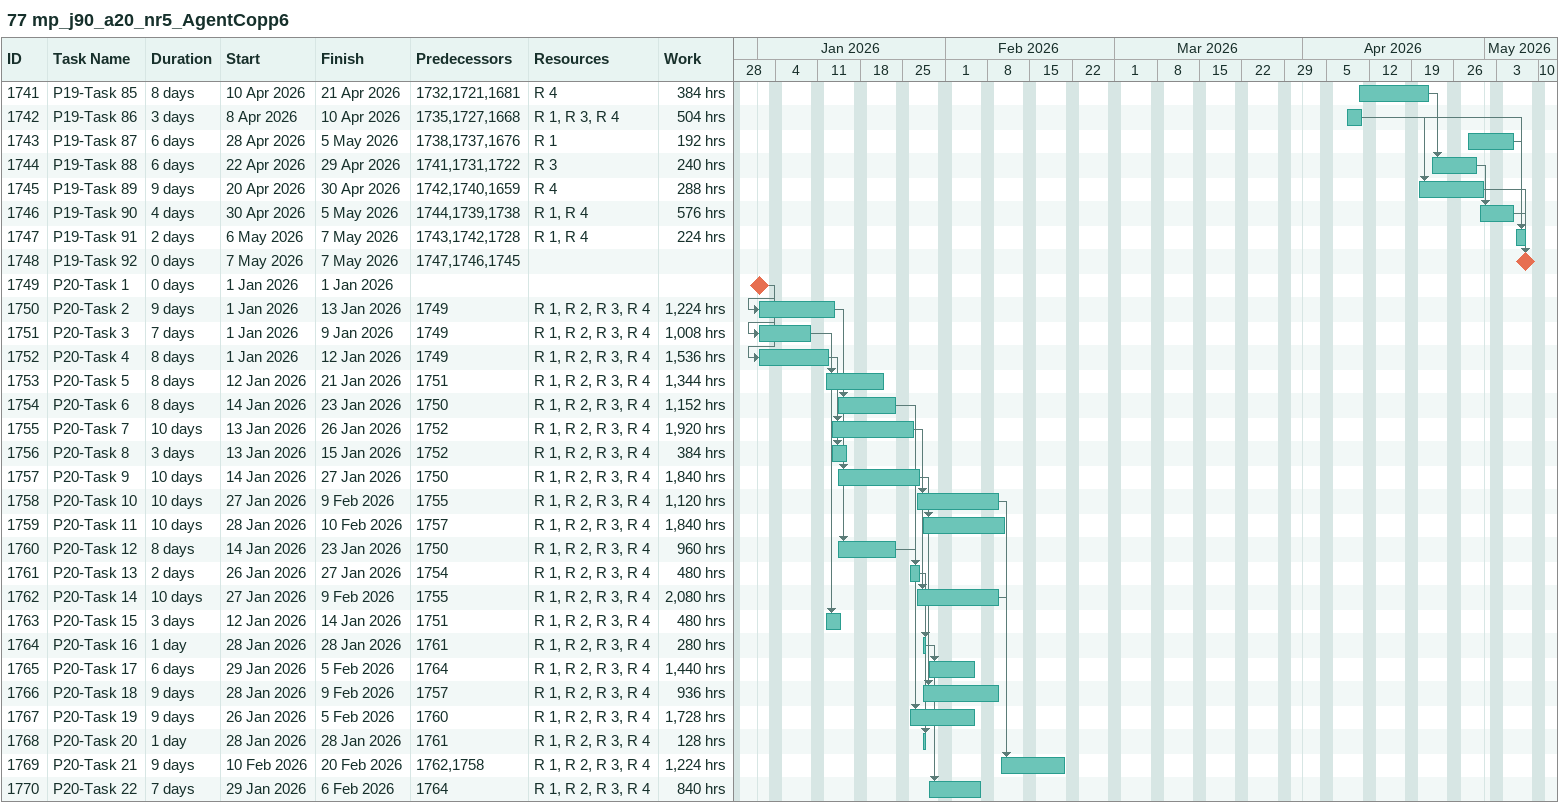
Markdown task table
77 mp_j90_a20_nr5_AgentCopp6

| ID | Task | Duration | Start | Finish | Predecessors | Resources | Work (h) |
|---|---|---|---|---|---|---|---|
| 1741 | P19-Task 85 | 8d | 2026-04-10 | 2026-04-21 | 1732, 1721, 1681 | R 4 | 384 |
| 1742 | P19-Task 86 | 3d | 2026-04-08 | 2026-04-10 | 1735, 1727, 1668 | R 1, R 3, R 4 | 504 |
| 1743 | P19-Task 87 | 6d | 2026-04-28 | 2026-05-05 | 1738, 1737, 1676 | R 1 | 192 |
| 1744 | P19-Task 88 | 6d | 2026-04-22 | 2026-04-29 | 1741, 1731, 1722 | R 3 | 240 |
| 1745 | P19-Task 89 | 9d | 2026-04-20 | 2026-04-30 | 1742, 1740, 1659 | R 4 | 288 |
| 1746 | P19-Task 90 | 4d | 2026-04-30 | 2026-05-05 | 1744, 1739, 1738 | R 1, R 4 | 576 |
| 1747 | P19-Task 91 | 2d | 2026-05-06 | 2026-05-07 | 1743, 1742, 1728 | R 1, R 4 | 224 |
| 1748 | P19-Task 92 | 0d | 2026-05-07 | 2026-05-07 | 1747, 1746, 1745 |  |  |
| 1749 | P20-Task 1 | 0d | 2026-01-01 | 2026-01-01 |  |  |  |
| 1750 | P20-Task 2 | 9d | 2026-01-01 | 2026-01-13 | 1749 | R 1, R 2, R 3, R 4 | 1224 |
| 1751 | P20-Task 3 | 7d | 2026-01-01 | 2026-01-09 | 1749 | R 1, R 2, R 3, R 4 | 1008 |
| 1752 | P20-Task 4 | 8d | 2026-01-01 | 2026-01-12 | 1749 | R 1, R 2, R 3, R 4 | 1536 |
| 1753 | P20-Task 5 | 8d | 2026-01-12 | 2026-01-21 | 1751 | R 1, R 2, R 3, R 4 | 1344 |
| 1754 | P20-Task 6 | 8d | 2026-01-14 | 2026-01-23 | 1750 | R 1, R 2, R 3, R 4 | 1152 |
| 1755 | P20-Task 7 | 10d | 2026-01-13 | 2026-01-26 | 1752 | R 1, R 2, R 3, R 4 | 1920 |
| 1756 | P20-Task 8 | 3d | 2026-01-13 | 2026-01-15 | 1752 | R 1, R 2, R 3, R 4 | 384 |
| 1757 | P20-Task 9 | 10d | 2026-01-14 | 2026-01-27 | 1750 | R 1, R 2, R 3, R 4 | 1840 |
| 1758 | P20-Task 10 | 10d | 2026-01-27 | 2026-02-09 | 1755 | R 1, R 2, R 3, R 4 | 1120 |
| 1759 | P20-Task 11 | 10d | 2026-01-28 | 2026-02-10 | 1757 | R 1, R 2, R 3, R 4 | 1840 |
| 1760 | P20-Task 12 | 8d | 2026-01-14 | 2026-01-23 | 1750 | R 1, R 2, R 3, R 4 | 960 |
| 1761 | P20-Task 13 | 2d | 2026-01-26 | 2026-01-27 | 1754 | R 1, R 2, R 3, R 4 | 480 |
| 1762 | P20-Task 14 | 10d | 2026-01-27 | 2026-02-09 | 1755 | R 1, R 2, R 3, R 4 | 2080 |
| 1763 | P20-Task 15 | 3d | 2026-01-12 | 2026-01-14 | 1751 | R 1, R 2, R 3, R 4 | 480 |
| 1764 | P20-Task 16 | 1d | 2026-01-28 | 2026-01-28 | 1761 | R 1, R 2, R 3, R 4 | 280 |
| 1765 | P20-Task 17 | 6d | 2026-01-29 | 2026-02-05 | 1764 | R 1, R 2, R 3, R 4 | 1440 |
| 1766 | P20-Task 18 | 9d | 2026-01-28 | 2026-02-09 | 1757 | R 1, R 2, R 3, R 4 | 936 |
| 1767 | P20-Task 19 | 9d | 2026-01-26 | 2026-02-05 | 1760 | R 1, R 2, R 3, R 4 | 1728 |
| 1768 | P20-Task 20 | 1d | 2026-01-28 | 2026-01-28 | 1761 | R 1, R 2, R 3, R 4 | 128 |
| 1769 | P20-Task 21 | 9d | 2026-02-10 | 2026-02-20 | 1762, 1758 | R 1, R 2, R 3, R 4 | 1224 |
| 1770 | P20-Task 22 | 7d | 2026-01-29 | 2026-02-06 | 1764 | R 1, R 2, R 3, R 4 | 840 |
